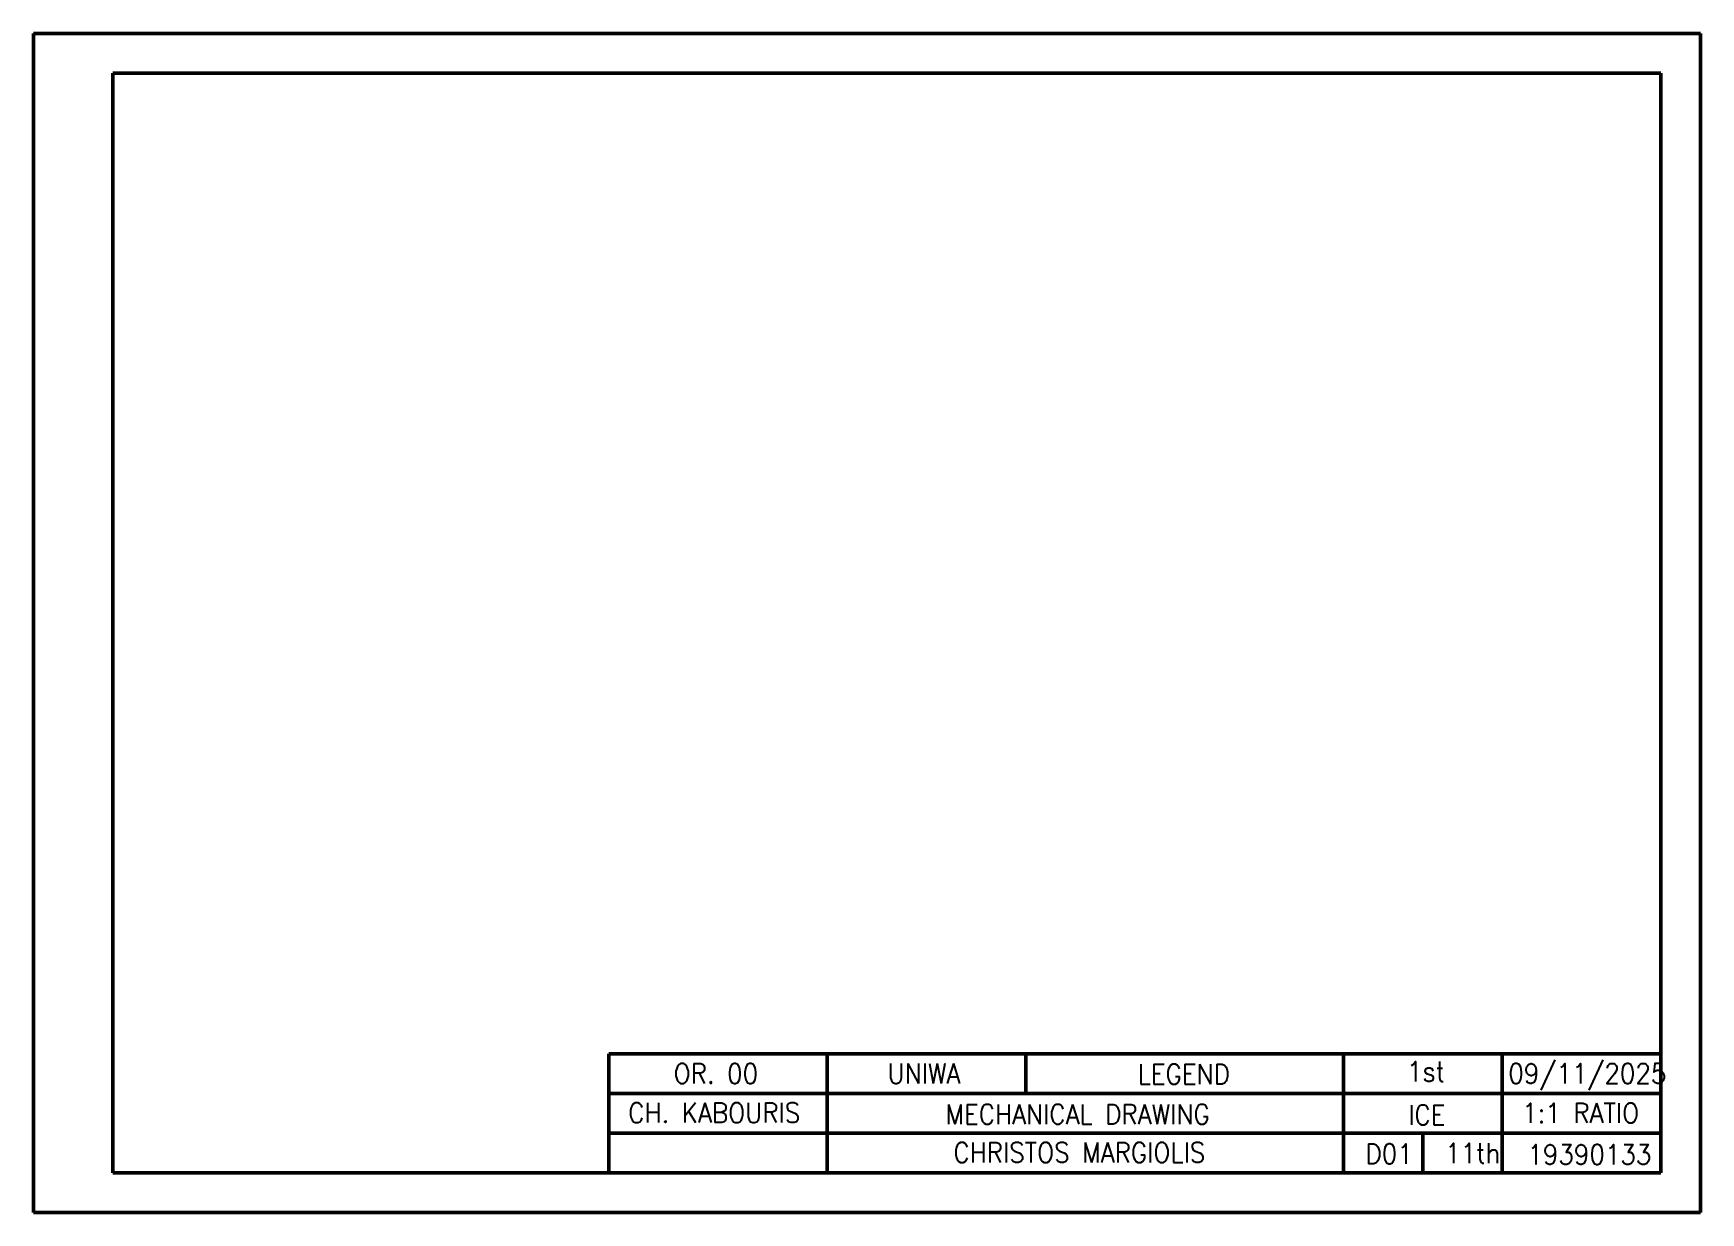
# Model space of a CAD drawing. Header units: millimetres. Extents: x -20 to 400, y -10 to 287.
import ezdxf

# ---------------------------------------------------------------- set-up
doc = ezdxf.new("R2010")
doc.units = ezdxf.units.MM
doc.layers.add('legend', color=7, linetype='CONTINUOUS', lineweight=50)
doc.styles.get("Standard").update_dxf_attribs({"font": 'standard'})

msp = doc.modelspace()

# ---------------------------------------------------------------- linework, layer by layer
at = {"layer": 'legend'}
for p, q in [((-20, 277), (-20, 287)), ((-20, 287), (0, 287)), ((390, 287), (0, 287)), ((390, 287), (400, 287)), ((400, 287), (400, 277)), ((-20, 277), (-20, 0)), ((390, 277), (0, 277)), ((0, 277), (0, 0)), ((390, 0), (390, 277)), ((400, 0), (400, 277)), ((125, 0), (125, 30)), ((125, 30), (390, 30)), ((180, 0), (180, 30)), ((230, 20), (230, 30)), ((310, 0), (310, 30)), ((350, 0), (350, 30)), ((125, 20), (390, 20)), ((125, 10), (390, 10)), ((330, 0), (330, 10)), ((-20, 0), (-20, -10)), ((0, 0), (390, 0)), ((400, -10), (400, 0)), ((-20, -10), (0, -10)), ((0, -10), (390, -10)), ((390, -10), (400, -10))]:
    msp.add_line(p, q, dxfattribs=at)

# ---------------------------------------------------------------- texts
for s, p in [('OR. 00', (141.29, 22.52)), ('UNIWA', (195.17, 22.55)), ('LEGEND', (258.18, 22.39)), ('1st', (326, 23.05)), ('09/11/2025', (351.54, 22.55)), ('CH. KABOURIS', (129.84, 12.67)), ('MECHANICAL DRAWING', (209.76, 12.27)), ('ICE', (326.34, 12.1)), ('1:1 RATIO', (355.02, 12.6)), ('CHRISTOS MARGIOLIS', (211.76, 2.65)), ('D01', (315.56, 2.32)), ('11th', (335.62, 2.49)), ('19390133', (356.35, 2.16))]:
    msp.add_text(s, height=5, dxfattribs=at).set_placement(p)

doc.saveas('drawing.dxf')
